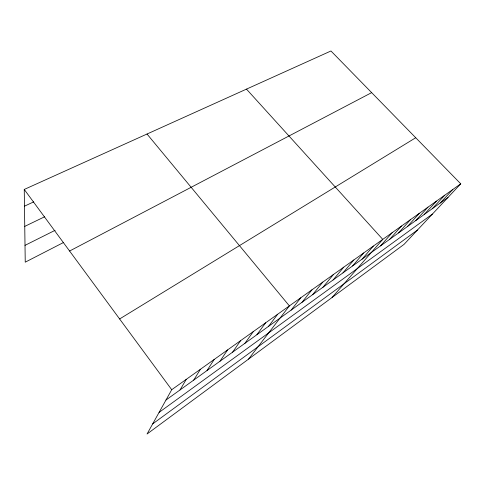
<?xml version="1.0" encoding="UTF-8"?>
<svg xmlns="http://www.w3.org/2000/svg" width="485" height="485" viewBox="0 0 485 485"><rect width="100%" height="100%" fill="white"/><g stroke="black" fill="none" stroke-linecap="round" stroke-linejoin="round"><path stroke-width="0.73" d="M460.75 183.815L171.72 389.716L147.046 434.014L404.035 244.379L460.75 183.815L330.952 50.986L24.25 189.447L25.238 262.173L63.705 242.403M180.026 389.94L186.282 379.337M193.703 380.113L200.438 369.255M207.016 370.546L214.2 359.452M219.978 361.234L227.586 349.915M232.606 352.165L240.608 340.64M244.913 343.319L253.291 331.607M256.904 334.705L265.635 322.81M268.605 326.302L277.662 314.244M248.538 359.118L289.381 305.896L147.022 134.024M291.139 310.115L300.803 297.76M301.997 302.313L311.94 289.824M312.601 294.692L322.804 282.082M322.955 287.253L333.407 274.534M333.068 279.984L343.75 267.162M342.95 272.885L353.85 259.966M352.607 265.95L363.714 252.94M362.053 259.166L373.347 246.077M332.098 297.463L382.762 239.372L246.477 89.125M380.579 245.853L392.232 232.624M389.673 239.323L401.489 226.028M398.561 232.933L410.534 219.59M407.261 226.689L419.379 213.291M415.766 220.572L428.019 207.131M424.096 214.594L436.476 201.111M432.244 208.738L444.745 195.219M440.222 203.003L452.832 189.453M152.678 423.902L417.494 230.005M159.08 412.408L432.414 214.073M165.967 400.04L448.037 197.389M119.619 318.96L415.724 137.74M69.597 251.03L371.649 92.635M25.014 245.349L55.108 230.308M24.753 226.386L44.656 216.765M24.48 206.173L33.701 201.875M24.25 189.447L171.72 389.716"/></g></svg>
